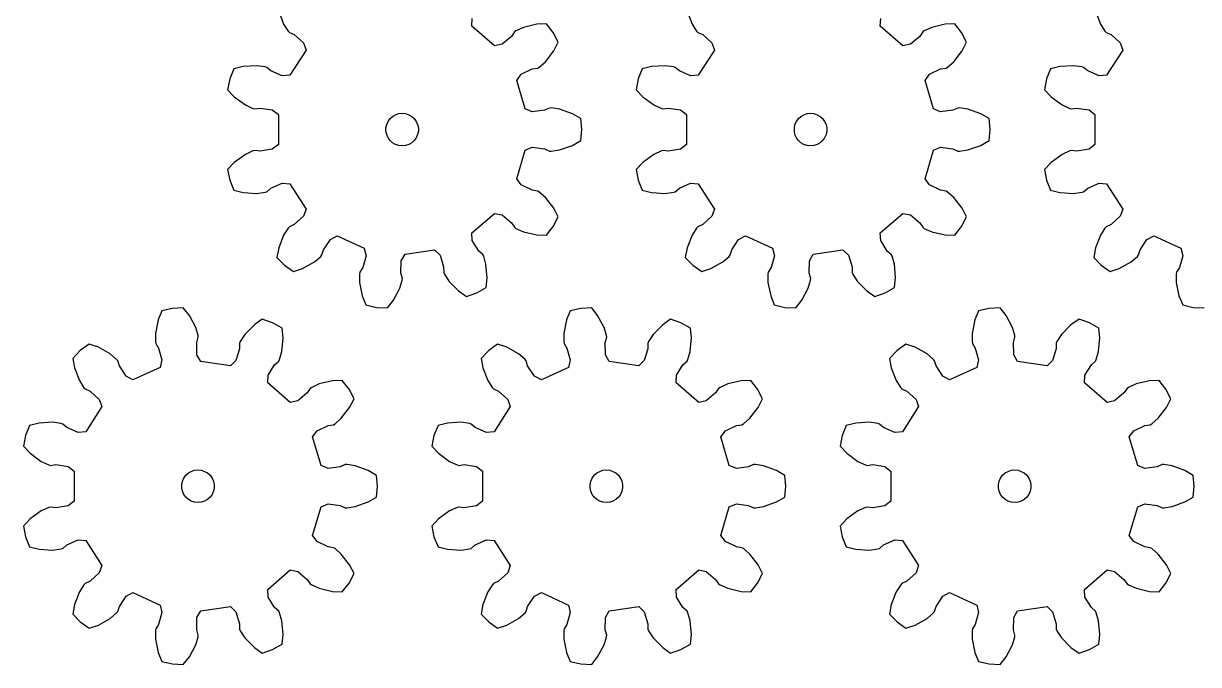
# Model space of a CAD drawing. Extents: x 0 to 183, y 0 to 230.
# Drawn here: x 0 to 108.3, y 0 to 59.1 of the extents above; entities that cross this region are included whole.
import ezdxf

# ---------------------------------------------------------------- set-up
doc = ezdxf.new("R2010")
doc.units = 0

msp = doc.modelspace()

# ---------------------------------------------------------------- linework, layer by layer
for p, q in [((23.51, 60.2), (23.97, 59.02)), ((61.14, 60.2), (61.6, 59.02)), ((98.76, 60.2), (99.22, 59.02)), ((23.97, 59.02), (24.38, 58.37)), ((41.32, 58.82), (41.35, 59.52)), ((43.4, 57.02), (41.32, 58.82)), ((46.07, 58.71), (45.36, 58.4)), ((47.29, 59), (46.07, 58.71)), ((48.19, 59.04), (47.29, 59)), ((48.81, 58.24), (48.19, 59.04)), ((61.6, 59.02), (62.01, 58.37)), ((78.94, 58.82), (78.98, 59.52)), ((81.02, 57.02), (78.94, 58.82)), ((83.69, 58.71), (82.99, 58.4)), ((84.92, 59), (83.69, 58.71)), ((85.81, 59.04), (84.92, 59)), ((86.43, 58.24), (85.81, 59.04)), ((99.22, 59.02), (99.63, 58.37)), ((24.38, 58.37), (24.5, 58.25)), ((24.5, 58.25), (24.95, 58.04)), ((24.95, 58.04), (25.79, 57.29)), ((44.96, 57.88), (44.09, 57.15)), ((45.23, 58.3), (44.96, 57.88)), ((45.36, 58.4), (45.23, 58.3)), ((49.27, 57.35), (48.81, 58.24)), ((62.01, 58.37), (62.12, 58.25)), ((62.12, 58.25), (62.58, 58.04)), ((62.58, 58.04), (63.42, 57.29)), ((82.58, 57.88), (81.71, 57.15)), ((82.86, 58.3), (82.58, 57.88)), ((82.99, 58.4), (82.86, 58.3)), ((86.89, 57.35), (86.43, 58.24)), ((99.63, 58.37), (99.74, 58.25)), ((99.74, 58.25), (100.2, 58.04)), ((100.2, 58.04), (101.04, 57.29)), ((26.03, 56.62), (24.54, 54.31)), ((25.79, 57.29), (26.03, 56.62)), ((44.09, 57.15), (43.4, 57.02)), ((48.09, 55.55), (48.87, 56.55)), ((48.87, 56.55), (49.27, 57.35)), ((63.65, 56.62), (62.17, 54.31)), ((63.42, 57.29), (63.65, 56.62)), ((81.71, 57.15), (81.02, 57.02)), ((85.72, 55.55), (86.49, 56.55)), ((86.49, 56.55), (86.89, 57.35)), ((101.28, 56.62), (99.79, 54.31)), ((101.04, 57.29), (101.28, 56.62)), ((47.52, 55.05), (48.09, 55.55)), ((85.14, 55.05), (85.72, 55.55)), ((19.38, 54.89), (19, 53.96)), ((20.24, 55.11), (19.38, 54.89)), ((21.5, 55.18), (20.24, 55.11)), ((22.26, 55.08), (21.5, 55.18)), ((22.42, 55.02), (22.26, 55.08)), ((22.8, 54.7), (22.42, 55.02)), ((23.84, 54.24), (22.8, 54.7)), ((24.54, 54.31), (23.84, 54.24)), ((45.44, 53.83), (45.86, 54.4)), ((45.86, 54.4), (46.88, 54.89)), ((46.88, 54.89), (47.38, 54.96)), ((47.38, 54.96), (47.52, 55.05)), ((57, 54.89), (56.63, 53.96)), ((57.87, 55.11), (57, 54.89)), ((59.13, 55.18), (57.87, 55.11)), ((59.89, 55.08), (59.13, 55.18)), ((60.04, 55.02), (59.89, 55.08)), ((60.43, 54.7), (60.04, 55.02)), ((61.46, 54.24), (60.43, 54.7)), ((62.17, 54.31), (61.46, 54.24)), ((83.07, 53.83), (83.48, 54.4)), ((83.48, 54.4), (84.5, 54.89)), ((84.5, 54.89), (85, 54.96)), ((85, 54.96), (85.14, 55.05)), ((94.63, 54.89), (94.25, 53.96)), ((95.49, 55.11), (94.63, 54.89)), ((96.75, 55.18), (95.49, 55.11)), ((97.51, 55.08), (96.75, 55.18)), ((97.67, 55.02), (97.51, 55.08)), ((98.05, 54.7), (97.67, 55.02)), ((99.09, 54.24), (98.05, 54.7)), ((99.79, 54.31), (99.09, 54.24)), ((19, 53.96), (18.81, 52.97)), ((46.22, 51.19), (45.44, 53.83)), ((56.63, 53.96), (56.44, 52.97)), ((83.84, 51.19), (83.07, 53.83)), ((94.25, 53.96), (94.06, 52.97)), ((18.81, 52.97), (19.42, 52.32)), ((19.42, 52.32), (20.45, 51.58)), ((56.44, 52.97), (57.05, 52.32)), ((57.05, 52.32), (58.07, 51.58)), ((94.06, 52.97), (94.67, 52.32)), ((94.67, 52.32), (95.7, 51.58)), ((20.45, 51.58), (21.14, 51.25)), ((21.14, 51.25), (21.3, 51.21)), ((21.3, 51.21), (21.8, 51.28)), ((21.8, 51.28), (22.92, 51.1)), ((22.92, 51.1), (23.48, 50.67)), ((46.88, 50.93), (46.22, 51.19)), ((48, 51.07), (46.88, 50.93)), ((48.46, 51.28), (48, 51.07)), ((48.62, 51.29), (48.46, 51.28)), ((49.38, 51.17), (48.62, 51.29)), ((50.57, 50.75), (49.38, 51.17)), ((58.07, 51.58), (58.77, 51.25)), ((58.77, 51.25), (58.92, 51.21)), ((58.92, 51.21), (59.42, 51.28)), ((59.42, 51.28), (60.54, 51.1)), ((60.54, 51.1), (61.1, 50.67)), ((84.5, 50.93), (83.84, 51.19)), ((85.62, 51.07), (84.5, 50.93)), ((86.08, 51.28), (85.62, 51.07)), ((86.25, 51.29), (86.08, 51.28)), ((87.01, 51.17), (86.25, 51.29)), ((88.2, 50.75), (87.01, 51.17)), ((95.7, 51.58), (96.39, 51.25)), ((96.39, 51.25), (96.55, 51.21)), ((96.55, 51.21), (97.05, 51.28)), ((97.05, 51.28), (98.17, 51.1)), ((98.17, 51.1), (98.72, 50.67)), ((23.48, 50.67), (23.48, 47.92)), ((33.46, 49.76), (33.59, 50.04)), ((33.59, 50.04), (33.77, 50.3)), ((33.77, 50.3), (34, 50.51)), ((34, 50.51), (34.27, 50.66)), ((34.27, 50.66), (34.57, 50.76)), ((34.57, 50.76), (34.88, 50.79)), ((34.88, 50.79), (35.2, 50.76)), ((35.2, 50.76), (35.49, 50.66)), ((35.49, 50.66), (35.77, 50.51)), ((35.77, 50.51), (36, 50.3)), ((36, 50.3), (36.18, 50.04)), ((36.18, 50.04), (36.31, 49.76)), ((51.34, 50.3), (50.57, 50.75)), ((51.44, 49.29), (51.34, 50.3)), ((61.1, 50.67), (61.1, 47.92)), ((71.08, 49.76), (71.21, 50.04)), ((71.21, 50.04), (71.39, 50.3)), ((71.39, 50.3), (71.63, 50.51)), ((71.63, 50.51), (71.9, 50.66)), ((71.9, 50.66), (72.2, 50.76)), ((72.2, 50.76), (72.51, 50.79)), ((72.51, 50.79), (72.82, 50.76)), ((72.82, 50.76), (73.12, 50.66)), ((73.12, 50.66), (73.39, 50.51)), ((73.39, 50.51), (73.62, 50.3)), ((73.62, 50.3), (73.81, 50.04)), ((73.81, 50.04), (73.94, 49.76)), ((88.97, 50.3), (88.2, 50.75)), ((89.06, 49.29), (88.97, 50.3)), ((98.72, 50.67), (98.72, 47.92)), ((33.39, 49.45), (33.46, 49.76)), ((33.39, 49.14), (33.39, 49.45)), ((33.46, 48.83), (33.39, 49.14)), ((33.59, 48.54), (33.46, 48.83)), ((36.31, 48.83), (36.18, 48.54)), ((36.31, 49.76), (36.38, 49.45)), ((36.38, 49.14), (36.31, 48.83)), ((36.38, 49.45), (36.38, 49.14)), ((51.34, 48.29), (51.44, 49.29)), ((71.02, 49.45), (71.08, 49.76)), ((71.02, 49.14), (71.02, 49.45)), ((71.08, 48.83), (71.02, 49.14)), ((71.21, 48.54), (71.08, 48.83)), ((73.94, 48.83), (73.81, 48.54)), ((73.94, 49.76), (74, 49.45)), ((74, 49.14), (73.94, 48.83)), ((74, 49.45), (74, 49.14)), ((88.97, 48.29), (89.06, 49.29)), ((23.48, 47.92), (22.92, 47.48)), ((33.77, 48.29), (33.59, 48.54)), ((34, 48.08), (33.77, 48.29)), ((34.27, 47.92), (34, 48.08)), ((34.57, 47.83), (34.27, 47.92)), ((34.88, 47.79), (34.57, 47.83)), ((35.2, 47.83), (34.88, 47.79)), ((35.49, 47.92), (35.2, 47.83)), ((35.77, 48.08), (35.49, 47.92)), ((36, 48.29), (35.77, 48.08)), ((36.18, 48.54), (36, 48.29)), ((46.22, 47.4), (46.88, 47.66)), ((46.88, 47.66), (48, 47.52)), ((49.38, 47.42), (50.57, 47.84)), ((50.57, 47.84), (51.34, 48.29)), ((61.1, 47.92), (60.54, 47.48)), ((71.39, 48.29), (71.21, 48.54)), ((71.63, 48.08), (71.39, 48.29)), ((71.9, 47.92), (71.63, 48.08)), ((72.2, 47.83), (71.9, 47.92)), ((72.51, 47.79), (72.2, 47.83)), ((72.82, 47.83), (72.51, 47.79)), ((73.12, 47.92), (72.82, 47.83)), ((73.39, 48.08), (73.12, 47.92)), ((73.62, 48.29), (73.39, 48.08)), ((73.81, 48.54), (73.62, 48.29)), ((83.84, 47.4), (84.5, 47.66)), ((84.5, 47.66), (85.62, 47.52)), ((87.01, 47.42), (88.2, 47.84)), ((88.2, 47.84), (88.97, 48.29)), ((98.72, 47.92), (98.17, 47.48)), ((20.45, 47.01), (19.42, 46.27)), ((21.14, 47.34), (20.45, 47.01)), ((21.3, 47.37), (21.14, 47.34)), ((21.8, 47.31), (21.3, 47.37)), ((22.92, 47.48), (21.8, 47.31)), ((45.44, 44.76), (46.22, 47.4)), ((48, 47.52), (48.46, 47.31)), ((48.46, 47.31), (48.62, 47.3)), ((48.62, 47.3), (49.38, 47.42)), ((58.07, 47.01), (57.05, 46.27)), ((58.77, 47.34), (58.07, 47.01)), ((58.92, 47.37), (58.77, 47.34)), ((59.42, 47.31), (58.92, 47.37)), ((60.54, 47.48), (59.42, 47.31)), ((83.07, 44.76), (83.84, 47.4)), ((85.62, 47.52), (86.08, 47.31)), ((86.08, 47.31), (86.25, 47.3)), ((86.25, 47.3), (87.01, 47.42)), ((95.7, 47.01), (94.67, 46.27)), ((96.39, 47.34), (95.7, 47.01)), ((96.55, 47.37), (96.39, 47.34)), ((97.05, 47.31), (96.55, 47.37)), ((98.17, 47.48), (97.05, 47.31)), ((19.42, 46.27), (18.81, 45.62)), ((18.81, 45.62), (19, 44.63)), ((57.05, 46.27), (56.44, 45.62)), ((56.44, 45.62), (56.63, 44.63)), ((94.67, 46.27), (94.06, 45.62)), ((94.06, 45.62), (94.25, 44.63)), ((19, 44.63), (19.38, 43.7)), ((45.86, 44.19), (45.44, 44.76)), ((56.63, 44.63), (57, 43.7)), ((83.48, 44.19), (83.07, 44.76)), ((94.25, 44.63), (94.63, 43.7)), ((19.38, 43.7), (20.24, 43.48)), ((20.24, 43.48), (21.5, 43.41)), ((21.5, 43.41), (22.26, 43.51)), ((22.26, 43.51), (22.42, 43.57)), ((22.42, 43.57), (22.8, 43.89)), ((22.8, 43.89), (23.84, 44.35)), ((23.84, 44.35), (24.54, 44.28)), ((24.54, 44.28), (26.03, 41.97)), ((46.88, 43.7), (45.86, 44.19)), ((47.38, 43.63), (46.88, 43.7)), ((47.52, 43.54), (47.38, 43.63)), ((48.09, 43.04), (47.52, 43.54)), ((57, 43.7), (57.87, 43.48)), ((57.87, 43.48), (59.13, 43.41)), ((59.13, 43.41), (59.89, 43.51)), ((59.89, 43.51), (60.04, 43.57)), ((60.04, 43.57), (60.43, 43.89)), ((60.43, 43.89), (61.46, 44.35)), ((61.46, 44.35), (62.17, 44.28)), ((62.17, 44.28), (63.65, 41.97)), ((84.5, 43.7), (83.48, 44.19)), ((85, 43.63), (84.5, 43.7)), ((85.14, 43.54), (85, 43.63)), ((85.72, 43.04), (85.14, 43.54)), ((94.63, 43.7), (95.49, 43.48)), ((95.49, 43.48), (96.75, 43.41)), ((96.75, 43.41), (97.51, 43.51)), ((97.51, 43.51), (97.67, 43.57)), ((97.67, 43.57), (98.05, 43.89)), ((98.05, 43.89), (99.09, 44.35)), ((99.09, 44.35), (99.79, 44.28)), ((99.79, 44.28), (101.28, 41.97)), ((48.87, 42.04), (48.09, 43.04)), ((86.49, 42.04), (85.72, 43.04)), ((25.79, 41.3), (24.95, 40.55)), ((26.03, 41.97), (25.79, 41.3)), ((41.32, 39.77), (43.4, 41.57)), ((43.4, 41.57), (44.09, 41.44)), ((44.09, 41.44), (44.96, 40.71)), ((48.81, 40.35), (49.27, 41.24)), ((49.27, 41.24), (48.87, 42.04)), ((63.42, 41.3), (62.58, 40.55)), ((63.65, 41.97), (63.42, 41.3)), ((78.94, 39.77), (81.02, 41.57)), ((81.02, 41.57), (81.71, 41.44)), ((81.71, 41.44), (82.58, 40.71)), ((86.43, 40.35), (86.89, 41.24)), ((86.89, 41.24), (86.49, 42.04)), ((101.04, 41.3), (100.2, 40.55)), ((101.28, 41.97), (101.04, 41.3)), ((24.38, 40.22), (23.97, 39.57)), ((24.5, 40.34), (24.38, 40.22)), ((24.95, 40.55), (24.5, 40.34)), ((44.96, 40.71), (45.23, 40.29)), ((45.23, 40.29), (45.36, 40.19)), ((45.36, 40.19), (46.07, 39.88)), ((48.19, 39.55), (48.81, 40.35)), ((62.01, 40.22), (61.6, 39.57)), ((62.12, 40.34), (62.01, 40.22)), ((62.58, 40.55), (62.12, 40.34)), ((82.58, 40.71), (82.86, 40.29)), ((82.86, 40.29), (82.99, 40.19)), ((82.99, 40.19), (83.69, 39.88)), ((85.81, 39.55), (86.43, 40.35)), ((99.63, 40.22), (99.22, 39.57)), ((99.74, 40.34), (99.63, 40.22)), ((100.2, 40.55), (99.74, 40.34)), ((23.97, 39.57), (23.51, 38.39)), ((27.64, 38.22), (28.27, 39.16)), ((28.27, 39.16), (28.89, 39.49)), ((28.89, 39.49), (31.4, 38.35)), ((41.35, 39.06), (41.32, 39.77)), ((41.95, 38.1), (41.35, 39.06)), ((46.07, 39.88), (47.29, 39.59)), ((47.29, 39.59), (48.19, 39.55)), ((61.6, 39.57), (61.14, 38.39)), ((65.26, 38.22), (65.89, 39.16)), ((65.89, 39.16), (66.52, 39.49)), ((66.52, 39.49), (69.02, 38.35)), ((78.98, 39.06), (78.94, 39.77)), ((79.58, 38.1), (78.98, 39.06)), ((83.69, 39.88), (84.92, 39.59)), ((84.92, 39.59), (85.81, 39.55)), ((99.22, 39.57), (98.76, 38.39)), ((102.89, 38.22), (103.51, 39.16)), ((103.51, 39.16), (104.14, 39.49)), ((104.14, 39.49), (106.64, 38.35)), ((23.51, 38.39), (23.35, 37.51)), ((27.49, 37.74), (27.64, 38.22)), ((31.4, 38.35), (31.56, 37.66)), ((35.15, 37.81), (37.87, 38.2)), ((37.87, 38.2), (38.38, 37.71)), ((42.33, 37.77), (41.95, 38.1)), ((61.14, 38.39), (60.97, 37.51)), ((65.12, 37.74), (65.26, 38.22)), ((69.02, 38.35), (69.18, 37.66)), ((72.77, 37.81), (75.49, 38.2)), ((75.49, 38.2), (76, 37.71)), ((79.95, 37.77), (79.58, 38.1)), ((98.76, 38.39), (98.6, 37.51)), ((102.74, 37.74), (102.89, 38.22)), ((106.64, 38.35), (106.81, 37.66)), ((23.35, 37.51), (24.05, 36.79)), ((25.71, 36.49), (26.81, 37.11)), ((26.81, 37.11), (27.39, 37.61)), ((27.39, 37.61), (27.49, 37.74)), ((31.56, 37.66), (31.26, 36.57)), ((34.78, 36.06), (34.8, 37.19)), ((34.8, 37.19), (35.15, 37.81)), ((38.38, 37.71), (38.71, 36.63)), ((42.4, 37.63), (42.33, 37.77)), ((42.61, 36.89), (42.4, 37.63)), ((42.72, 35.63), (42.61, 36.89)), ((60.97, 37.51), (61.67, 36.79)), ((63.34, 36.49), (64.43, 37.11)), ((64.43, 37.11), (65.02, 37.61)), ((65.02, 37.61), (65.12, 37.74)), ((69.18, 37.66), (68.88, 36.57)), ((72.4, 36.06), (72.42, 37.19)), ((72.42, 37.19), (72.77, 37.81)), ((76, 37.71), (76.34, 36.63)), ((80.03, 37.63), (79.95, 37.77)), ((80.24, 36.89), (80.03, 37.63)), ((80.35, 35.63), (80.24, 36.89)), ((98.6, 37.51), (99.29, 36.79)), ((100.96, 36.49), (102.06, 37.11)), ((102.06, 37.11), (102.64, 37.61)), ((102.64, 37.61), (102.74, 37.74)), ((106.81, 37.66), (106.51, 36.57)), ((24.05, 36.79), (24.87, 36.2)), ((24.87, 36.2), (25.71, 36.49)), ((30.99, 36.14), (30.96, 35.98)), ((30.96, 35.98), (30.96, 35.21)), ((31.26, 36.57), (30.99, 36.14)), ((34.92, 35.58), (34.78, 36.06)), ((38.71, 36.63), (38.72, 36.12)), ((38.72, 36.12), (38.78, 35.97)), ((38.78, 35.97), (39.2, 35.33)), ((61.67, 36.79), (62.49, 36.2)), ((62.49, 36.2), (63.34, 36.49)), ((68.61, 36.14), (68.58, 35.98)), ((68.58, 35.98), (68.59, 35.21)), ((68.88, 36.57), (68.61, 36.14)), ((72.54, 35.58), (72.4, 36.06)), ((76.34, 36.63), (76.34, 36.12)), ((76.34, 36.12), (76.4, 35.97)), ((76.4, 35.97), (76.82, 35.33)), ((99.29, 36.79), (100.11, 36.2)), ((100.11, 36.2), (100.96, 36.49)), ((106.24, 36.14), (106.21, 35.98)), ((106.21, 35.98), (106.21, 35.21)), ((106.51, 36.57), (106.24, 36.14)), ((30.96, 35.21), (31.21, 33.97)), ((34.09, 33.56), (34.68, 34.68)), ((34.68, 34.68), (34.9, 35.41)), ((34.9, 35.41), (34.92, 35.58)), ((39.2, 35.33), (40.08, 34.42)), ((41.76, 34.24), (42.63, 34.74)), ((42.63, 34.74), (42.72, 35.63)), ((68.59, 35.21), (68.84, 33.97)), ((71.72, 33.56), (72.3, 34.68)), ((72.3, 34.68), (72.52, 35.41)), ((72.52, 35.41), (72.54, 35.58)), ((76.82, 35.33), (77.7, 34.42)), ((79.38, 34.24), (80.26, 34.74)), ((80.26, 34.74), (80.35, 35.63)), ((106.21, 35.21), (106.46, 33.97)), ((31.21, 33.97), (31.55, 33.15)), ((33.53, 32.86), (34.09, 33.56)), ((40.08, 34.42), (40.81, 33.91)), ((40.81, 33.91), (41.76, 34.24)), ((68.84, 33.97), (69.17, 33.15)), ((71.16, 32.86), (71.72, 33.56)), ((77.7, 34.42), (78.43, 33.91)), ((78.43, 33.91), (79.38, 34.24)), ((106.46, 33.97), (106.8, 33.15)), ((12.74, 32.58), (12.4, 31.75)), ((13.72, 32.82), (12.74, 32.58)), ((14.72, 32.86), (13.72, 32.82)), ((15.28, 32.17), (14.72, 32.86)), ((31.55, 33.15), (32.53, 32.91)), ((32.53, 32.91), (33.53, 32.86)), ((50.36, 32.58), (50.02, 31.75)), ((51.34, 32.82), (50.36, 32.58)), ((52.35, 32.86), (51.34, 32.82)), ((52.9, 32.17), (52.35, 32.86)), ((69.17, 33.15), (70.15, 32.91)), ((70.15, 32.91), (71.16, 32.86)), ((87.99, 32.58), (87.65, 31.75)), ((88.97, 32.82), (87.99, 32.58)), ((89.97, 32.86), (88.97, 32.82)), ((90.53, 32.17), (89.97, 32.86)), ((106.8, 33.15), (107.78, 32.91)), ((107.78, 32.91), (108.78, 32.86)), ((12.4, 31.75), (12.15, 30.51)), ((15.87, 31.05), (15.28, 32.17)), ((22, 31.82), (21.27, 31.3)), ((22.95, 31.49), (22, 31.82)), ((23.82, 30.98), (22.95, 31.49)), ((50.02, 31.75), (49.78, 30.51)), ((53.49, 31.05), (52.9, 32.17)), ((59.62, 31.82), (58.89, 31.3)), ((60.57, 31.49), (59.62, 31.82)), ((61.44, 30.98), (60.57, 31.49)), ((87.65, 31.75), (87.4, 30.51)), ((91.11, 31.05), (90.53, 32.17)), ((97.25, 31.82), (96.51, 31.3)), ((98.2, 31.49), (97.25, 31.82)), ((99.07, 30.98), (98.2, 31.49)), ((12.15, 30.51), (12.15, 29.75)), ((16.09, 30.31), (15.87, 31.05)), ((20.39, 30.4), (19.97, 29.75)), ((21.27, 31.3), (20.39, 30.4)), ((23.91, 30.1), (23.82, 30.98)), ((49.78, 30.51), (49.77, 29.75)), ((53.71, 30.31), (53.49, 31.05)), ((58.01, 30.4), (57.59, 29.75)), ((58.89, 31.3), (58.01, 30.4)), ((61.54, 30.1), (61.44, 30.98)), ((87.4, 30.51), (87.4, 29.75)), ((91.34, 30.31), (91.11, 31.05)), ((95.64, 30.4), (95.22, 29.75)), ((96.51, 31.3), (95.64, 30.4)), ((99.16, 30.1), (99.07, 30.98)), ((6.05, 29.52), (5.23, 28.94)), ((6.9, 29.24), (6.05, 29.52)), ((8, 28.62), (6.9, 29.24)), ((12.15, 29.75), (12.18, 29.59)), ((12.18, 29.59), (12.44, 29.16)), ((15.97, 29.67), (16.1, 30.15)), ((15.98, 28.54), (15.97, 29.67)), ((16.1, 30.15), (16.09, 30.31)), ((19.91, 29.6), (19.9, 29.1)), ((19.97, 29.75), (19.91, 29.6)), ((23.8, 28.84), (23.91, 30.1)), ((43.68, 29.52), (42.86, 28.94)), ((44.52, 29.24), (43.68, 29.52)), ((45.62, 28.62), (44.52, 29.24)), ((49.77, 29.75), (49.8, 29.59)), ((49.8, 29.59), (50.07, 29.16)), ((53.59, 29.67), (53.73, 30.15)), ((53.61, 28.54), (53.59, 29.67)), ((53.73, 30.15), (53.71, 30.31)), ((57.59, 29.75), (57.53, 29.6)), ((57.53, 29.6), (57.53, 29.1)), ((61.43, 28.84), (61.54, 30.1)), ((81.3, 29.52), (80.48, 28.94)), ((82.15, 29.24), (81.3, 29.52)), ((83.25, 28.62), (82.15, 29.24)), ((87.4, 29.75), (87.42, 29.59)), ((87.42, 29.59), (87.69, 29.16)), ((91.22, 29.67), (91.35, 30.15)), ((91.23, 28.54), (91.22, 29.67)), ((91.35, 30.15), (91.34, 30.31)), ((95.22, 29.75), (95.15, 29.6)), ((95.15, 29.6), (95.15, 29.1)), ((99.05, 28.84), (99.16, 30.1)), ((5.23, 28.94), (4.54, 28.21)), ((4.54, 28.21), (4.7, 27.33)), ((8.58, 28.12), (8, 28.62)), ((12.44, 29.16), (12.75, 28.07)), ((16.33, 27.92), (15.98, 28.54)), ((19.9, 29.1), (19.57, 28.02)), ((23.59, 28.1), (23.8, 28.84)), ((42.86, 28.94), (42.16, 28.21)), ((42.16, 28.21), (42.32, 27.33)), ((46.21, 28.12), (45.62, 28.62)), ((50.07, 29.16), (50.37, 28.07)), ((53.96, 27.92), (53.61, 28.54)), ((57.53, 29.1), (57.19, 28.02)), ((61.21, 28.1), (61.43, 28.84)), ((80.48, 28.94), (79.79, 28.21)), ((79.79, 28.21), (79.95, 27.33)), ((83.83, 28.12), (83.25, 28.62)), ((87.69, 29.16), (88, 28.07)), ((91.58, 27.92), (91.23, 28.54)), ((95.15, 29.1), (94.82, 28.02)), ((98.84, 28.1), (99.05, 28.84)), ((4.7, 27.33), (5.16, 26.16)), ((8.68, 27.99), (8.58, 28.12)), ((8.83, 27.51), (8.68, 27.99)), ((9.45, 26.57), (8.83, 27.51)), ((12.58, 27.38), (10.08, 26.24)), ((12.75, 28.07), (12.58, 27.38)), ((19.06, 27.53), (16.33, 27.92)), ((19.57, 28.02), (19.06, 27.53)), ((22.54, 26.66), (23.14, 27.62)), ((23.14, 27.62), (23.52, 27.95)), ((23.52, 27.95), (23.59, 28.1)), ((42.32, 27.33), (42.79, 26.16)), ((46.31, 27.99), (46.21, 28.12)), ((46.45, 27.51), (46.31, 27.99)), ((47.08, 26.57), (46.45, 27.51)), ((50.21, 27.38), (47.71, 26.24)), ((50.37, 28.07), (50.21, 27.38)), ((56.68, 27.53), (53.96, 27.92)), ((57.19, 28.02), (56.68, 27.53)), ((60.17, 26.66), (60.76, 27.62)), ((60.76, 27.62), (61.14, 27.95)), ((61.14, 27.95), (61.21, 28.1)), ((79.95, 27.33), (80.41, 26.16)), ((83.93, 27.99), (83.83, 28.12)), ((84.08, 27.51), (83.93, 27.99)), ((84.7, 26.57), (84.08, 27.51)), ((87.83, 27.38), (85.33, 26.24)), ((88, 28.07), (87.83, 27.38)), ((94.31, 27.53), (91.58, 27.92)), ((94.82, 28.02), (94.31, 27.53)), ((97.79, 26.66), (98.39, 27.62)), ((98.39, 27.62), (98.77, 27.95)), ((98.77, 27.95), (98.84, 28.1)), ((5.16, 26.16), (5.57, 25.51)), ((10.08, 26.24), (9.45, 26.57)), ((22.5, 25.95), (22.54, 26.66)), ((28.48, 26.14), (27.25, 25.85)), ((29.37, 26.17), (28.48, 26.14)), ((30, 25.38), (29.37, 26.17)), ((42.79, 26.16), (43.2, 25.51)), ((47.71, 26.24), (47.08, 26.57)), ((60.13, 25.95), (60.17, 26.66)), ((66.11, 26.14), (64.88, 25.85)), ((67, 26.17), (66.11, 26.14)), ((67.62, 25.38), (67, 26.17)), ((80.41, 26.16), (80.82, 25.51)), ((85.33, 26.24), (84.7, 26.57)), ((97.75, 25.95), (97.79, 26.66)), ((103.73, 26.14), (102.5, 25.85)), ((104.62, 26.17), (103.73, 26.14)), ((105.25, 25.38), (104.62, 26.17)), ((5.57, 25.51), (5.68, 25.39)), ((5.68, 25.39), (6.14, 25.18)), ((6.14, 25.18), (6.98, 24.42)), ((24.58, 24.15), (22.5, 25.95)), ((26.14, 25.02), (25.28, 24.29)), ((26.42, 25.44), (26.14, 25.02)), ((26.55, 25.53), (26.42, 25.44)), ((27.25, 25.85), (26.55, 25.53)), ((30.46, 24.49), (30, 25.38)), ((43.2, 25.51), (43.31, 25.39)), ((43.31, 25.39), (43.76, 25.18)), ((43.76, 25.18), (44.61, 24.42)), ((62.21, 24.15), (60.13, 25.95)), ((63.77, 25.02), (62.9, 24.29)), ((64.04, 25.44), (63.77, 25.02)), ((64.18, 25.53), (64.04, 25.44)), ((64.88, 25.85), (64.18, 25.53)), ((68.08, 24.49), (67.62, 25.38)), ((80.82, 25.51), (80.93, 25.39)), ((80.93, 25.39), (81.39, 25.18)), ((81.39, 25.18), (82.23, 24.42)), ((99.83, 24.15), (97.75, 25.95)), ((101.39, 25.02), (100.53, 24.29)), ((101.67, 25.44), (101.39, 25.02)), ((101.8, 25.53), (101.67, 25.44)), ((102.5, 25.85), (101.8, 25.53)), ((105.71, 24.49), (105.25, 25.38)), ((6.98, 24.42), (7.22, 23.76)), ((25.28, 24.29), (24.58, 24.15)), ((30.05, 23.69), (30.46, 24.49)), ((44.61, 24.42), (44.84, 23.76)), ((62.9, 24.29), (62.21, 24.15)), ((67.68, 23.69), (68.08, 24.49)), ((82.23, 24.42), (82.47, 23.76)), ((100.53, 24.29), (99.83, 24.15)), ((105.3, 23.69), (105.71, 24.49)), ((7.22, 23.76), (5.73, 21.44)), ((29.28, 22.69), (30.05, 23.69)), ((44.84, 23.76), (43.35, 21.44)), ((66.91, 22.69), (67.68, 23.69)), ((82.47, 23.76), (80.98, 21.44)), ((104.53, 22.69), (105.3, 23.69)), ((0.56, 22.03), (0.19, 21.09)), ((1.43, 22.25), (0.56, 22.03)), ((2.69, 22.32), (1.43, 22.25)), ((3.45, 22.21), (2.69, 22.32)), ((3.61, 22.16), (3.45, 22.21)), ((3.99, 21.83), (3.61, 22.16)), ((5.03, 21.38), (3.99, 21.83)), ((27.05, 21.54), (28.07, 22.03)), ((28.07, 22.03), (28.56, 22.1)), ((28.56, 22.1), (28.7, 22.18)), ((28.7, 22.18), (29.28, 22.69)), ((38.19, 22.03), (37.81, 21.09)), ((39.06, 22.25), (38.19, 22.03)), ((40.32, 22.32), (39.06, 22.25)), ((41.08, 22.21), (40.32, 22.32)), ((41.23, 22.16), (41.08, 22.21)), ((41.61, 21.83), (41.23, 22.16)), ((42.65, 21.38), (41.61, 21.83)), ((64.67, 21.54), (65.69, 22.03)), ((65.69, 22.03), (66.19, 22.1)), ((66.19, 22.1), (66.33, 22.18)), ((66.33, 22.18), (66.91, 22.69)), ((75.81, 22.03), (75.44, 21.09)), ((76.68, 22.25), (75.81, 22.03)), ((77.94, 22.32), (76.68, 22.25)), ((78.7, 22.21), (77.94, 22.32)), ((78.86, 22.16), (78.7, 22.21)), ((79.24, 21.83), (78.86, 22.16)), ((80.27, 21.38), (79.24, 21.83)), ((102.29, 21.54), (103.32, 22.03)), ((103.32, 22.03), (103.81, 22.1)), ((103.81, 22.1), (103.95, 22.18)), ((103.95, 22.18), (104.53, 22.69)), ((0.19, 21.09), (0, 20.11)), ((5.73, 21.44), (5.03, 21.38)), ((26.63, 20.97), (27.05, 21.54)), ((27.41, 18.33), (26.63, 20.97)), ((37.81, 21.09), (37.62, 20.11)), ((43.35, 21.44), (42.65, 21.38)), ((64.26, 20.97), (64.67, 21.54)), ((65.03, 18.33), (64.26, 20.97)), ((75.44, 21.09), (75.25, 20.11)), ((80.98, 21.44), (80.27, 21.38)), ((101.88, 20.97), (102.29, 21.54)), ((102.66, 18.33), (101.88, 20.97)), ((0, 20.11), (0.61, 19.46)), ((37.62, 20.11), (38.24, 19.46)), ((75.25, 20.11), (75.86, 19.46)), ((0.61, 19.46), (1.63, 18.72)), ((1.63, 18.72), (2.33, 18.39)), ((2.49, 18.35), (2.99, 18.42)), ((2.99, 18.42), (4.1, 18.24)), ((29.65, 18.42), (29.19, 18.21)), ((29.81, 18.42), (29.65, 18.42)), ((30.57, 18.31), (29.81, 18.42)), ((38.24, 19.46), (39.26, 18.72)), ((39.26, 18.72), (39.96, 18.39)), ((40.11, 18.35), (40.61, 18.42)), ((40.61, 18.42), (41.73, 18.24)), ((67.27, 18.42), (66.81, 18.21)), ((67.43, 18.42), (67.27, 18.42)), ((68.19, 18.31), (67.43, 18.42)), ((75.86, 19.46), (76.88, 18.72)), ((76.88, 18.72), (77.58, 18.39)), ((77.74, 18.35), (78.24, 18.42)), ((78.24, 18.42), (79.35, 18.24)), ((104.9, 18.42), (104.44, 18.21)), ((105.06, 18.42), (104.9, 18.42)), ((105.82, 18.31), (105.06, 18.42)), ((2.33, 18.39), (2.49, 18.35)), ((4.1, 18.24), (4.66, 17.81)), ((4.66, 17.81), (4.66, 15.06)), ((14.77, 17.18), (14.96, 17.44)), ((14.96, 17.44), (15.19, 17.65)), ((15.19, 17.65), (15.46, 17.8)), ((15.46, 17.8), (15.76, 17.9)), ((15.76, 17.9), (16.07, 17.93)), ((16.07, 17.93), (16.38, 17.9)), ((16.38, 17.9), (16.68, 17.8)), ((16.68, 17.8), (16.95, 17.65)), ((16.95, 17.65), (17.19, 17.44)), ((17.19, 17.44), (17.37, 17.18)), ((28.07, 18.07), (27.41, 18.33)), ((29.19, 18.21), (28.07, 18.07)), ((31.76, 17.89), (30.57, 18.31)), ((32.53, 17.43), (31.76, 17.89)), ((32.62, 16.43), (32.53, 17.43)), ((39.96, 18.39), (40.11, 18.35)), ((41.73, 18.24), (42.29, 17.81)), ((42.29, 17.81), (42.29, 15.06)), ((52.4, 17.18), (52.58, 17.44)), ((52.58, 17.44), (52.81, 17.65)), ((52.81, 17.65), (53.09, 17.8)), ((53.09, 17.8), (53.38, 17.9)), ((53.38, 17.9), (53.7, 17.93)), ((53.7, 17.93), (54.01, 17.9)), ((54.01, 17.9), (54.31, 17.8)), ((54.31, 17.8), (54.58, 17.65)), ((54.58, 17.65), (54.81, 17.44)), ((54.81, 17.44), (55, 17.18)), ((65.69, 18.07), (65.03, 18.33)), ((66.81, 18.21), (65.69, 18.07)), ((69.38, 17.89), (68.19, 18.31)), ((70.15, 17.43), (69.38, 17.89)), ((70.25, 16.43), (70.15, 17.43)), ((77.58, 18.39), (77.74, 18.35)), ((79.35, 18.24), (79.91, 17.81)), ((79.91, 17.81), (79.91, 15.06)), ((90.02, 17.18), (90.21, 17.44)), ((90.21, 17.44), (90.44, 17.65)), ((90.44, 17.65), (90.71, 17.8)), ((90.71, 17.8), (91.01, 17.9)), ((91.01, 17.9), (91.32, 17.93)), ((91.32, 17.93), (91.63, 17.9)), ((91.63, 17.9), (91.93, 17.8)), ((91.93, 17.8), (92.2, 17.65)), ((92.2, 17.65), (92.44, 17.44)), ((92.44, 17.44), (92.62, 17.18)), ((103.31, 18.07), (102.66, 18.33)), ((104.44, 18.21), (103.31, 18.07)), ((107.01, 17.89), (105.82, 18.31)), ((107.78, 17.43), (107.01, 17.89)), ((107.87, 16.43), (107.78, 17.43)), ((14.58, 16.59), (14.65, 16.9)), ((14.58, 16.27), (14.58, 16.59)), ((14.65, 15.97), (14.58, 16.27)), ((14.65, 16.9), (14.77, 17.18)), ((17.37, 17.18), (17.5, 16.9)), ((17.5, 16.9), (17.56, 16.59)), ((17.56, 16.27), (17.5, 15.97)), ((17.56, 16.59), (17.56, 16.27)), ((32.53, 15.43), (32.62, 16.43)), ((52.2, 16.59), (52.27, 16.9)), ((52.2, 16.27), (52.2, 16.59)), ((52.27, 15.97), (52.2, 16.27)), ((52.27, 16.9), (52.4, 17.18)), ((55, 17.18), (55.12, 16.9)), ((55.12, 16.9), (55.19, 16.59)), ((55.19, 16.27), (55.12, 15.97)), ((55.19, 16.59), (55.19, 16.27)), ((70.15, 15.43), (70.25, 16.43)), ((89.83, 16.59), (89.89, 16.9)), ((89.83, 16.27), (89.83, 16.59)), ((89.89, 15.97), (89.83, 16.27)), ((89.89, 16.9), (90.02, 17.18)), ((92.62, 17.18), (92.75, 16.9)), ((92.75, 16.9), (92.81, 16.59)), ((92.81, 16.27), (92.75, 15.97)), ((92.81, 16.59), (92.81, 16.27)), ((107.78, 15.43), (107.87, 16.43)), ((14.77, 15.68), (14.65, 15.97)), ((14.96, 15.43), (14.77, 15.68)), ((15.19, 15.22), (14.96, 15.43)), ((15.46, 15.06), (15.19, 15.22)), ((16.95, 15.22), (16.68, 15.06)), ((17.19, 15.43), (16.95, 15.22)), ((17.37, 15.68), (17.19, 15.43)), ((17.5, 15.97), (17.37, 15.68)), ((31.76, 14.98), (32.53, 15.43)), ((52.4, 15.68), (52.27, 15.97)), ((52.58, 15.43), (52.4, 15.68)), ((52.81, 15.22), (52.58, 15.43)), ((53.09, 15.06), (52.81, 15.22)), ((54.58, 15.22), (54.31, 15.06)), ((54.81, 15.43), (54.58, 15.22)), ((55, 15.68), (54.81, 15.43)), ((55.12, 15.97), (55, 15.68)), ((69.38, 14.98), (70.15, 15.43)), ((90.02, 15.68), (89.89, 15.97)), ((90.21, 15.43), (90.02, 15.68)), ((90.44, 15.22), (90.21, 15.43)), ((90.71, 15.06), (90.44, 15.22)), ((92.2, 15.22), (91.93, 15.06)), ((92.44, 15.43), (92.2, 15.22)), ((92.62, 15.68), (92.44, 15.43)), ((92.75, 15.97), (92.62, 15.68)), ((107.01, 14.98), (107.78, 15.43)), ((1.63, 14.15), (0.61, 13.41)), ((2.33, 14.47), (1.63, 14.15)), ((2.49, 14.51), (2.33, 14.47)), ((2.99, 14.44), (2.49, 14.51)), ((4.1, 14.62), (2.99, 14.44)), ((4.66, 15.06), (4.1, 14.62)), ((15.76, 14.96), (15.46, 15.06)), ((16.07, 14.93), (15.76, 14.96)), ((16.38, 14.96), (16.07, 14.93)), ((16.68, 15.06), (16.38, 14.96)), ((26.63, 11.9), (27.41, 14.54)), ((27.41, 14.54), (28.07, 14.8)), ((28.07, 14.8), (29.19, 14.65)), ((29.19, 14.65), (29.65, 14.45)), ((29.65, 14.45), (29.81, 14.44)), ((29.81, 14.44), (30.57, 14.56)), ((30.57, 14.56), (31.76, 14.98)), ((39.26, 14.15), (38.24, 13.41)), ((39.96, 14.47), (39.26, 14.15)), ((40.11, 14.51), (39.96, 14.47)), ((40.61, 14.44), (40.11, 14.51)), ((41.73, 14.62), (40.61, 14.44)), ((42.29, 15.06), (41.73, 14.62)), ((53.38, 14.96), (53.09, 15.06)), ((53.7, 14.93), (53.38, 14.96)), ((54.01, 14.96), (53.7, 14.93)), ((54.31, 15.06), (54.01, 14.96)), ((64.26, 11.9), (65.03, 14.54)), ((65.03, 14.54), (65.69, 14.8)), ((65.69, 14.8), (66.81, 14.65)), ((66.81, 14.65), (67.27, 14.45)), ((67.27, 14.45), (67.43, 14.44)), ((67.43, 14.44), (68.19, 14.56)), ((68.19, 14.56), (69.38, 14.98)), ((76.88, 14.15), (75.86, 13.41)), ((77.58, 14.47), (76.88, 14.15)), ((77.74, 14.51), (77.58, 14.47)), ((78.24, 14.44), (77.74, 14.51)), ((79.35, 14.62), (78.24, 14.44)), ((79.91, 15.06), (79.35, 14.62)), ((91.01, 14.96), (90.71, 15.06)), ((91.32, 14.93), (91.01, 14.96)), ((91.63, 14.96), (91.32, 14.93)), ((91.93, 15.06), (91.63, 14.96)), ((101.88, 11.9), (102.66, 14.54)), ((102.66, 14.54), (103.31, 14.8)), ((103.31, 14.8), (104.44, 14.65)), ((104.44, 14.65), (104.9, 14.45)), ((104.9, 14.45), (105.06, 14.44)), ((105.06, 14.44), (105.82, 14.56)), ((105.82, 14.56), (107.01, 14.98)), ((0.61, 13.41), (0, 12.76)), ((38.24, 13.41), (37.62, 12.76)), ((75.86, 13.41), (75.25, 12.76)), ((0, 12.76), (0.19, 11.77)), ((37.62, 12.76), (37.81, 11.77)), ((75.25, 12.76), (75.44, 11.77)), ((0.19, 11.77), (0.56, 10.83)), ((0.56, 10.83), (1.43, 10.62)), ((3.61, 10.7), (3.99, 11.03)), ((3.99, 11.03), (5.03, 11.48)), ((5.03, 11.48), (5.73, 11.42)), ((5.73, 11.42), (7.22, 9.11)), ((27.05, 11.32), (26.63, 11.9)), ((28.07, 10.84), (27.05, 11.32)), ((28.56, 10.76), (28.07, 10.84)), ((37.81, 11.77), (38.19, 10.83)), ((38.19, 10.83), (39.06, 10.62)), ((41.23, 10.7), (41.61, 11.03)), ((41.61, 11.03), (42.65, 11.48)), ((42.65, 11.48), (43.35, 11.42)), ((43.35, 11.42), (44.84, 9.11)), ((64.67, 11.32), (64.26, 11.9)), ((65.69, 10.84), (64.67, 11.32)), ((66.19, 10.76), (65.69, 10.84)), ((75.44, 11.77), (75.81, 10.83)), ((75.81, 10.83), (76.68, 10.62)), ((78.86, 10.7), (79.24, 11.03)), ((79.24, 11.03), (80.27, 11.48)), ((80.27, 11.48), (80.98, 11.42)), ((80.98, 11.42), (82.47, 9.11)), ((102.29, 11.32), (101.88, 11.9)), ((103.32, 10.84), (102.29, 11.32)), ((103.81, 10.76), (103.32, 10.84)), ((1.43, 10.62), (2.69, 10.55)), ((2.69, 10.55), (3.45, 10.65)), ((3.45, 10.65), (3.61, 10.7)), ((28.7, 10.68), (28.56, 10.76)), ((29.28, 10.17), (28.7, 10.68)), ((30.05, 9.17), (29.28, 10.17)), ((39.06, 10.62), (40.32, 10.55)), ((40.32, 10.55), (41.08, 10.65)), ((41.08, 10.65), (41.23, 10.7)), ((66.33, 10.68), (66.19, 10.76)), ((66.91, 10.17), (66.33, 10.68)), ((67.68, 9.17), (66.91, 10.17)), ((76.68, 10.62), (77.94, 10.55)), ((77.94, 10.55), (78.7, 10.65)), ((78.7, 10.65), (78.86, 10.7)), ((103.95, 10.68), (103.81, 10.76)), ((104.53, 10.17), (103.95, 10.68)), ((105.3, 9.17), (104.53, 10.17)), ((7.22, 9.11), (6.98, 8.44)), ((22.5, 6.91), (24.58, 8.71)), ((24.58, 8.71), (25.28, 8.57)), ((30.46, 8.38), (30.05, 9.17)), ((44.84, 9.11), (44.61, 8.44)), ((60.13, 6.91), (62.21, 8.71)), ((62.21, 8.71), (62.9, 8.57)), ((68.08, 8.38), (67.68, 9.17)), ((82.47, 9.11), (82.23, 8.44)), ((97.75, 6.91), (99.83, 8.71)), ((99.83, 8.71), (100.53, 8.57)), ((105.71, 8.38), (105.3, 9.17)), ((6.14, 7.68), (5.68, 7.47)), ((6.98, 8.44), (6.14, 7.68)), ((25.28, 8.57), (26.14, 7.84)), ((26.14, 7.84), (26.42, 7.42)), ((30, 7.48), (30.46, 8.38)), ((43.76, 7.68), (43.31, 7.47)), ((44.61, 8.44), (43.76, 7.68)), ((62.9, 8.57), (63.77, 7.84)), ((63.77, 7.84), (64.04, 7.42)), ((67.62, 7.48), (68.08, 8.38)), ((81.39, 7.68), (80.93, 7.47)), ((82.23, 8.44), (81.39, 7.68)), ((100.53, 8.57), (101.39, 7.84)), ((101.39, 7.84), (101.67, 7.42)), ((105.25, 7.48), (105.71, 8.38)), ((5.16, 6.7), (4.7, 5.53)), ((5.57, 7.35), (5.16, 6.7)), ((5.68, 7.47), (5.57, 7.35)), ((9.45, 6.3), (10.08, 6.62)), ((10.08, 6.62), (12.58, 5.48)), ((22.54, 6.2), (22.5, 6.91)), ((26.42, 7.42), (26.55, 7.33)), ((26.55, 7.33), (27.25, 7.02)), ((27.25, 7.02), (28.48, 6.73)), ((28.48, 6.73), (29.37, 6.69)), ((29.37, 6.69), (30, 7.48)), ((42.79, 6.7), (42.32, 5.53)), ((43.2, 7.35), (42.79, 6.7)), ((43.31, 7.47), (43.2, 7.35)), ((47.08, 6.3), (47.71, 6.62)), ((47.71, 6.62), (50.21, 5.48)), ((60.17, 6.2), (60.13, 6.91)), ((64.04, 7.42), (64.18, 7.33)), ((64.18, 7.33), (64.88, 7.02)), ((64.88, 7.02), (66.11, 6.73)), ((66.11, 6.73), (67, 6.69)), ((67, 6.69), (67.62, 7.48)), ((80.41, 6.7), (79.95, 5.53)), ((80.82, 7.35), (80.41, 6.7)), ((80.93, 7.47), (80.82, 7.35)), ((84.7, 6.3), (85.33, 6.62)), ((85.33, 6.62), (87.83, 5.48)), ((97.79, 6.2), (97.75, 6.91)), ((101.67, 7.42), (101.8, 7.33)), ((101.8, 7.33), (102.5, 7.02)), ((102.5, 7.02), (103.73, 6.73)), ((103.73, 6.73), (104.62, 6.69)), ((104.62, 6.69), (105.25, 7.48)), ((4.7, 5.53), (4.54, 4.65)), ((8.83, 5.35), (9.45, 6.3)), ((12.58, 5.48), (12.75, 4.79)), ((23.14, 5.24), (22.54, 6.2)), ((42.32, 5.53), (42.16, 4.65)), ((46.45, 5.35), (47.08, 6.3)), ((50.21, 5.48), (50.37, 4.79)), ((60.76, 5.24), (60.17, 6.2)), ((79.95, 5.53), (79.79, 4.65)), ((84.08, 5.35), (84.7, 6.3)), ((87.83, 5.48), (88, 4.79)), ((98.39, 5.24), (97.79, 6.2)), ((4.54, 4.65), (5.23, 3.92)), ((8, 4.25), (8.58, 4.75)), ((8.58, 4.75), (8.68, 4.87)), ((8.68, 4.87), (8.83, 5.35)), ((12.75, 4.79), (12.44, 3.7)), ((15.98, 4.33), (16.33, 4.94)), ((16.33, 4.94), (19.06, 5.33)), ((19.06, 5.33), (19.57, 4.84)), ((19.57, 4.84), (19.9, 3.76)), ((23.52, 4.91), (23.14, 5.24)), ((23.59, 4.76), (23.52, 4.91)), ((23.8, 4.02), (23.59, 4.76)), ((42.16, 4.65), (42.86, 3.92)), ((45.62, 4.25), (46.21, 4.75)), ((46.21, 4.75), (46.31, 4.87)), ((46.31, 4.87), (46.45, 5.35)), ((50.37, 4.79), (50.07, 3.7)), ((53.61, 4.33), (53.96, 4.94)), ((53.96, 4.94), (56.68, 5.33)), ((56.68, 5.33), (57.19, 4.84)), ((57.19, 4.84), (57.53, 3.76)), ((61.14, 4.91), (60.76, 5.24)), ((61.21, 4.76), (61.14, 4.91)), ((61.43, 4.02), (61.21, 4.76)), ((79.79, 4.65), (80.48, 3.92)), ((83.25, 4.25), (83.83, 4.75)), ((83.83, 4.75), (83.93, 4.87)), ((83.93, 4.87), (84.08, 5.35)), ((88, 4.79), (87.69, 3.7)), ((91.23, 4.33), (91.58, 4.94)), ((91.58, 4.94), (94.31, 5.33)), ((94.31, 5.33), (94.82, 4.84)), ((94.82, 4.84), (95.15, 3.76)), ((98.77, 4.91), (98.39, 5.24)), ((98.84, 4.76), (98.77, 4.91)), ((99.05, 4.02), (98.84, 4.76)), ((5.23, 3.92), (6.05, 3.34)), ((6.05, 3.34), (6.9, 3.62)), ((6.9, 3.62), (8, 4.25)), ((12.18, 3.28), (12.15, 3.12)), ((12.44, 3.7), (12.18, 3.28)), ((15.97, 3.2), (15.98, 4.33)), ((19.9, 3.76), (19.91, 3.26)), ((19.91, 3.26), (19.97, 3.11)), ((23.91, 2.77), (23.8, 4.02)), ((42.86, 3.92), (43.68, 3.34)), ((43.68, 3.34), (44.52, 3.62)), ((44.52, 3.62), (45.62, 4.25)), ((49.8, 3.28), (49.77, 3.12)), ((50.07, 3.7), (49.8, 3.28)), ((53.59, 3.2), (53.61, 4.33)), ((57.53, 3.76), (57.53, 3.26)), ((57.53, 3.26), (57.59, 3.11)), ((61.54, 2.77), (61.43, 4.02)), ((80.48, 3.92), (81.3, 3.34)), ((81.3, 3.34), (82.15, 3.62)), ((82.15, 3.62), (83.25, 4.25)), ((87.42, 3.28), (87.4, 3.12)), ((87.69, 3.7), (87.42, 3.28)), ((91.22, 3.2), (91.23, 4.33)), ((95.15, 3.76), (95.15, 3.26)), ((95.15, 3.26), (95.22, 3.11)), ((99.16, 2.77), (99.05, 4.02)), ((12.15, 3.12), (12.15, 2.35)), ((12.15, 2.35), (12.4, 1.11)), ((15.87, 1.82), (16.09, 2.55)), ((16.1, 2.71), (15.97, 3.2)), ((16.09, 2.55), (16.1, 2.71)), ((19.97, 3.11), (20.39, 2.47)), ((20.39, 2.47), (21.27, 1.56)), ((23.82, 1.88), (23.91, 2.77)), ((49.77, 3.12), (49.78, 2.35)), ((49.78, 2.35), (50.02, 1.11)), ((53.49, 1.82), (53.71, 2.55)), ((53.73, 2.71), (53.59, 3.2)), ((53.71, 2.55), (53.73, 2.71)), ((57.59, 3.11), (58.01, 2.47)), ((58.01, 2.47), (58.89, 1.56)), ((61.44, 1.88), (61.54, 2.77)), ((87.4, 3.12), (87.4, 2.35)), ((87.4, 2.35), (87.65, 1.11)), ((91.11, 1.82), (91.34, 2.55)), ((91.35, 2.71), (91.22, 3.2)), ((91.34, 2.55), (91.35, 2.71)), ((95.22, 3.11), (95.64, 2.47)), ((95.64, 2.47), (96.51, 1.56)), ((99.07, 1.88), (99.16, 2.77)), ((12.4, 1.11), (12.74, 0.29)), ((15.28, 0.7), (15.87, 1.82)), ((21.27, 1.56), (22, 1.05)), ((22, 1.05), (22.95, 1.38)), ((22.95, 1.38), (23.82, 1.88)), ((50.02, 1.11), (50.36, 0.29)), ((52.9, 0.7), (53.49, 1.82)), ((58.89, 1.56), (59.62, 1.05)), ((59.62, 1.05), (60.57, 1.38)), ((60.57, 1.38), (61.44, 1.88)), ((87.65, 1.11), (87.99, 0.29)), ((90.53, 0.7), (91.11, 1.82)), ((96.51, 1.56), (97.25, 1.05)), ((97.25, 1.05), (98.2, 1.38)), ((98.2, 1.38), (99.07, 1.88)), ((12.74, 0.29), (13.72, 0.05)), ((13.72, 0.05), (14.72, 0)), ((14.72, 0), (15.28, 0.7)), ((50.36, 0.29), (51.34, 0.05)), ((51.34, 0.05), (52.35, 0)), ((52.35, 0), (52.9, 0.7)), ((87.99, 0.29), (88.97, 0.05)), ((88.97, 0.05), (89.97, 0)), ((89.97, 0), (90.53, 0.7))]:
    msp.add_line(p, q)

doc.saveas('drawing.dxf')
